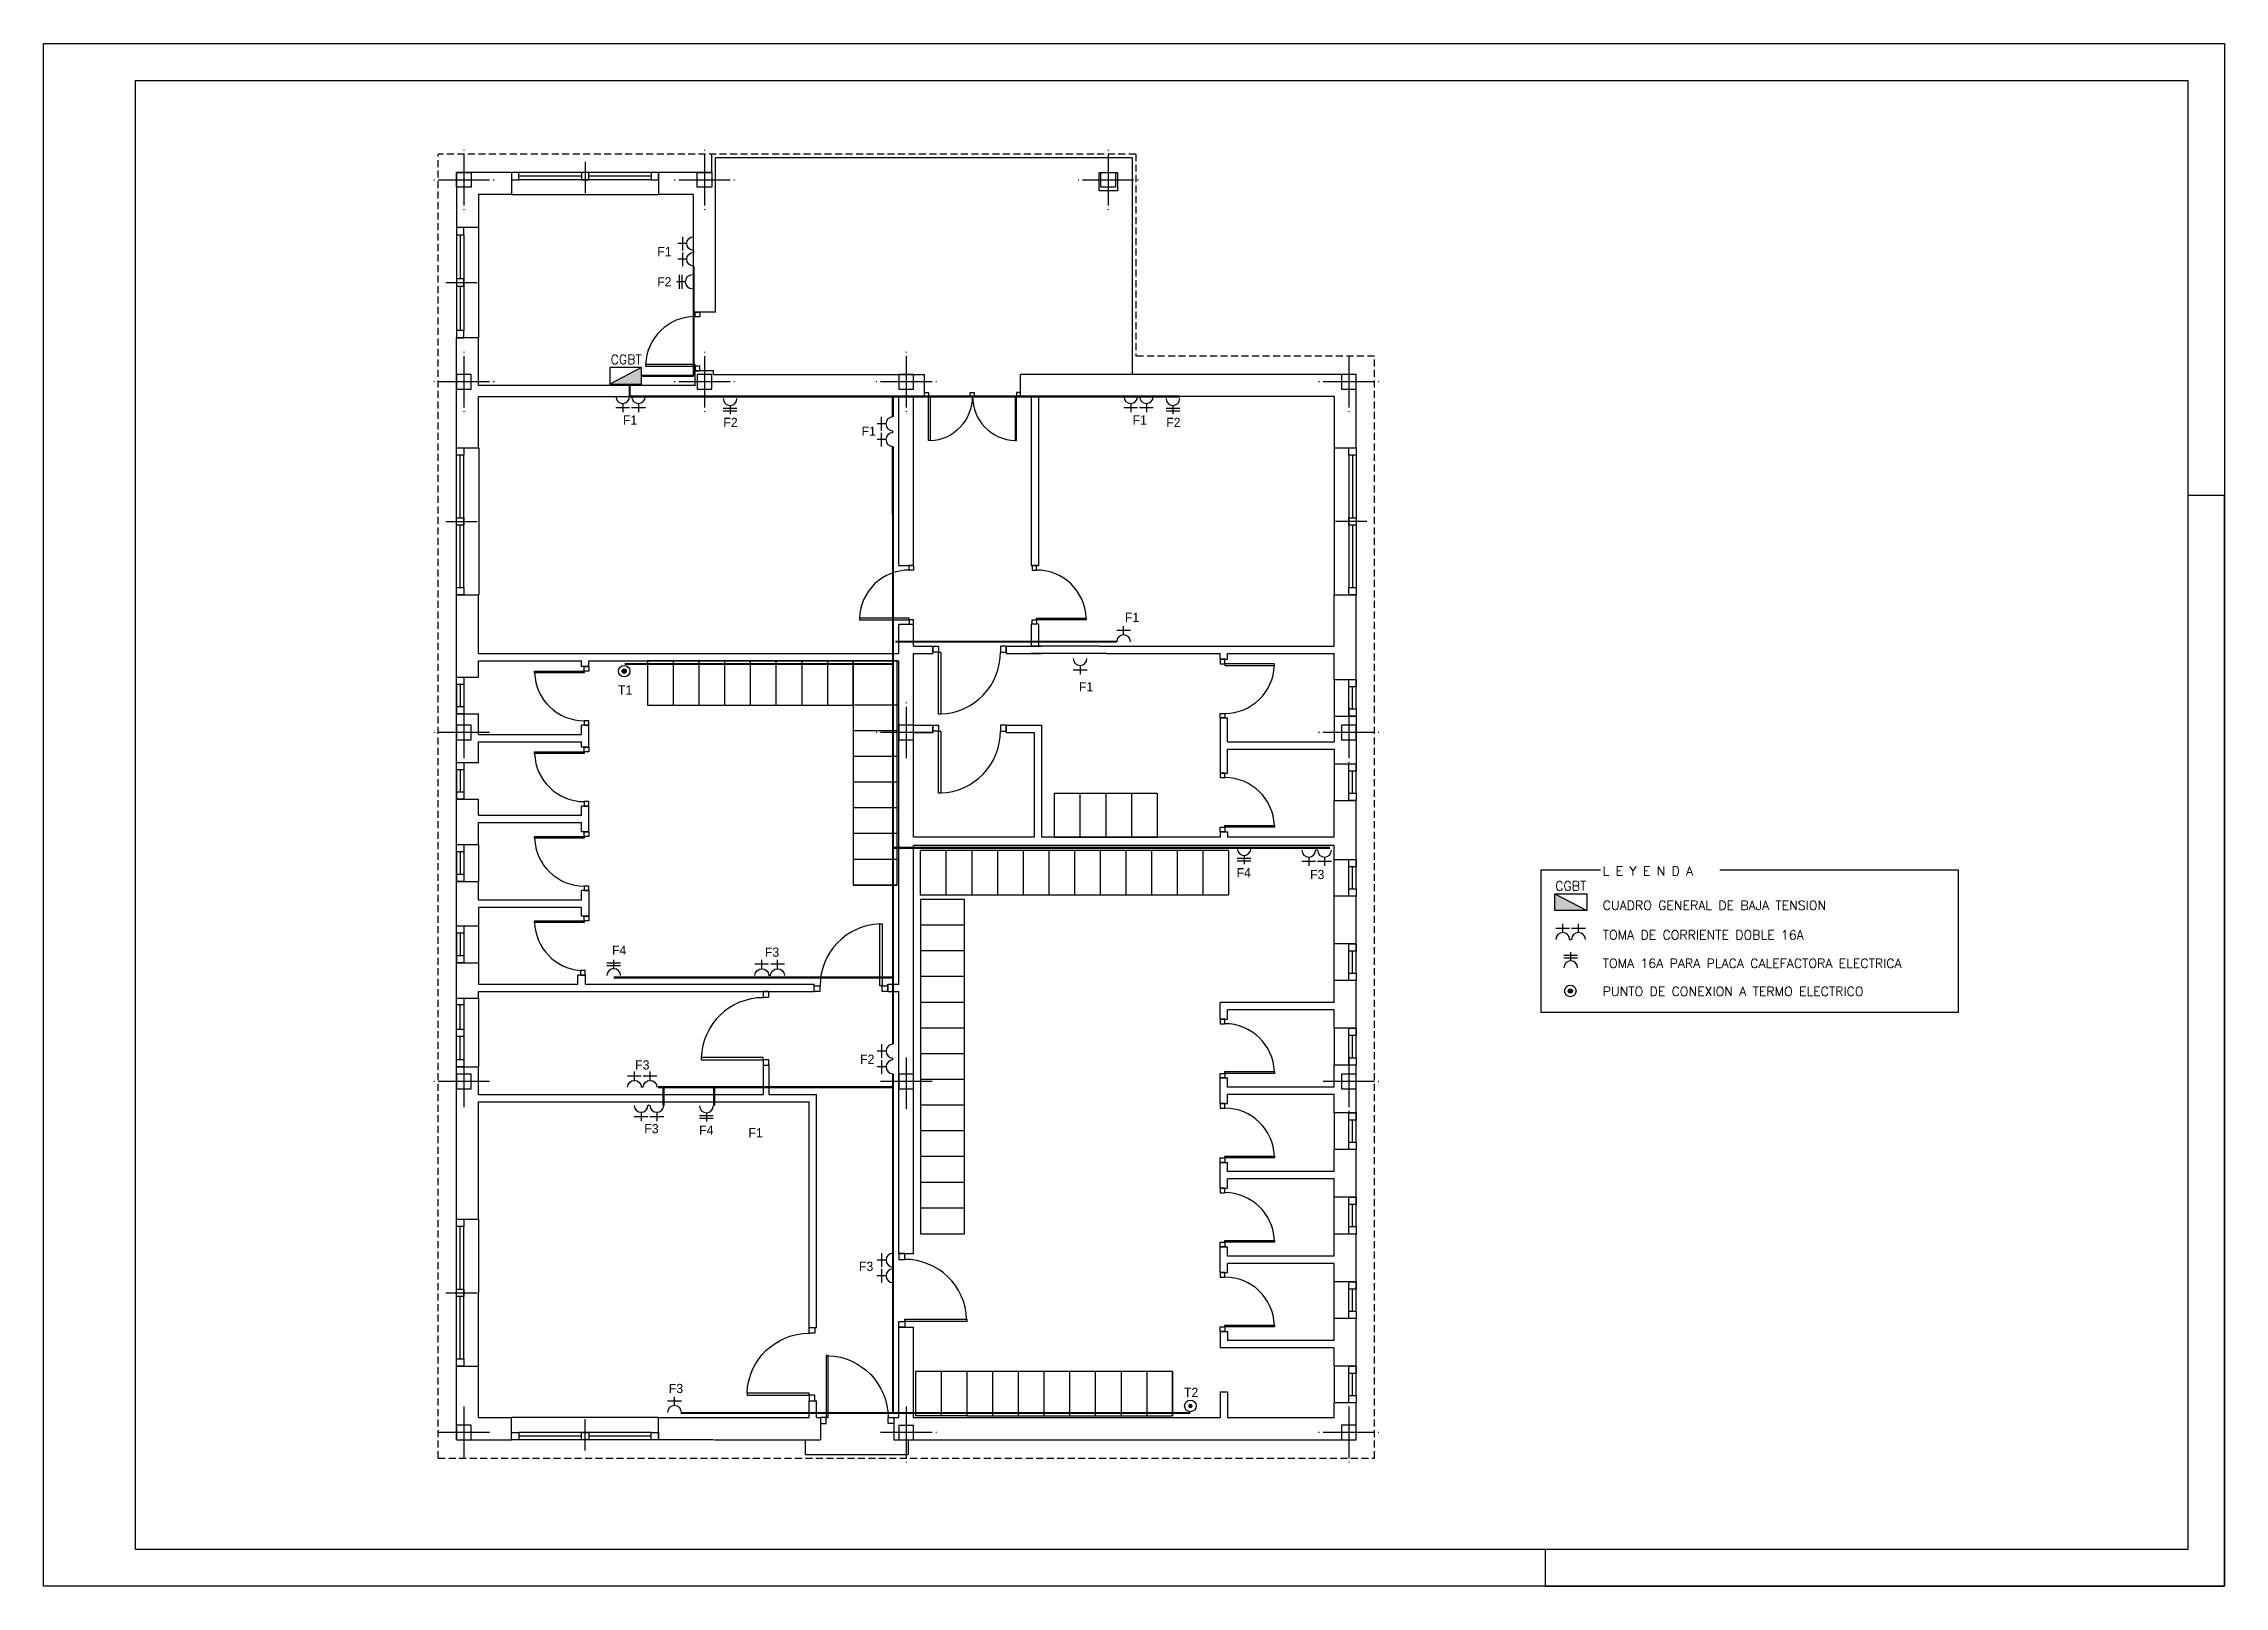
# Model space of a CAD drawing. Header units: millimetres. Extents: x -2831 to 26869, y -2419 to 18581.
import ezdxf

# ---------------------------------------------------------------- set-up
doc = ezdxf.new("R2010")
doc.units = ezdxf.units.MM
doc.header["$LTSCALE"] = 15
doc.linetypes.add('CYPELINEA', pattern=[0])
doc.linetypes.add('TRAZOS', pattern=[19.05, 12.7, -6.35])
for name, color, linetype in [('00-FUERZA', 3, 'Continuous'), ('00-FUERZA-CIRCUITOS', 5, 'Continuous'), ('015', 1, 'Continuous'), ('07', 6, 'Continuous'), ('CARPINTERIA', 1, 'Continuous'), ('CUBIERTA', 2, 'Continuous'), ('PILAR_EJES', 1, 'CYPELINEA'), ('PILAR_RECT', 2, 'CYPELINEA'), ('TABIQUERIA', 4, 'Continuous')]:
    doc.layers.add(name, color=color, linetype=linetype)
doc.styles.add('NGG', font='romans.shx')
doc.styles.add('STYLE1', font='')
doc.styles.get('STYLE1').set_extended_font_data('Univers')

# ---------------------------------------------------------------- blocks, each defined once
blk = doc.blocks.new('TD')
for p, q in [((-201, 153), (-14, 153)), ((-107, 94), (-107, 213)), ((-14, 0), (14, 0)), ((14, 153), (201, 153)), ((107, 94), (107, 213))]:
    blk.add_line(p, q)
for centre in [(-107, 0), (107, 0)]:
    blk.add_arc(centre, 93.6, 0, 180)
blk = doc.blocks.new('T')
for p, q in [((-94, 172), (94, 172)), ((-94, 136), (94, 136)), ((0, 94), (0, 213))]:
    blk.add_line(p, q)
blk.add_arc((0, 0), 93.6, 0, 180)
blk = doc.blocks.new('A$C210814F2')
at = {"layer": 'CARPINTERIA'}
for points in [[(-237, 686), (-315, 686), (-315, 608), (-237, 608)], [(-237, -314), (-315, -314), (-315, -236), (-237, -236)], [(-237, -236), (-237, -207), (607, -207), (607, -236)]]:
    blk.add_lwpolyline(points, close=True, dxfattribs=at)
blk.add_arc((-237, -236), 844, 1.9991, 90, dxfattribs=at)
blk = doc.blocks.new('ENC')
for points in [[(0, 0), (0, 297), (-10, 297)], [(-185, 10), (-185, 0), (0, 0)]]:
    blk.add_lwpolyline(points)
blk = doc.blocks.new('A2h')
at = {"layer": '015'}
blk.add_lwpolyline([(-594, 0), (-594, 420), (0, 420), (0, 0)], close=True, dxfattribs=at)
at = {"layer": '07'}
blk.add_lwpolyline([(-569, 10), (-569, 410), (-10, 410), (-10, 10)], close=True, dxfattribs=at)
at = {"layer": '015'}
blk.add_blockref('ENC', (0, 0), dxfattribs=at)

msp = doc.modelspace()

# ---------------------------------------------------------------- hatches: boundary and pattern name
at = {"layer": '00-FUERZA'}
for points in [[(4879, 13946), (5313, 13946), (5313, 14172)], [(5048, 10039, 1), (5105, 10039, 1)], [(17750, 7006), (17750, 6780), (18184, 6780)], [(17990, 5685, 1), (17933, 5685, 1)], [(12758, 36, 1), (12816, 36, 1)]]:
    msp.add_hatch(color=256, dxfattribs=at).paths.add_polyline_path(points)

# ---------------------------------------------------------------- linework, layer by layer
for p, q in [((5313, 14172), (4879, 13946)), ((11970, 10593), (11783, 10593)), ((11877, 10534), (11877, 10653)), ((11285, 10118), (11285, 9999)), ((11191, 10058), (11379, 10058)), ((17750, 7006), (18184, 6780)), ((5854, 102), (5667, 102)), ((5761, 43), (5761, 162))]:
    msp.add_line(p, q, dxfattribs=at)
for points in [[(5313, 14172), (4879, 14172), (4879, 13946), (5313, 13946)], [(17750, 7006), (18184, 7006), (18184, 6780), (17750, 6780)]]:
    msp.add_lwpolyline(points, close=True, dxfattribs=at)
for centre, radius in [((5076, 10039), 78.6), ((5076, 10039), 28.9), ((17961, 5685), 78.6), ((17961, 5685), 28.9), ((12787, 36), 78.6)]:
    msp.add_circle(centre, radius, dxfattribs=at)
for centre, start, end in [((11877, 10440), 0, 180), ((11285, 10211), 180, 0), ((5761, -51), 0, 180)]:
    msp.add_arc(centre, 93.6, start, end, dxfattribs=at)
at = {"layer": '00-FUERZA-CIRCUITOS'}
for points, const_width in [([(6021, 15551), (6021, 14059)], 30), ([(5150, 13946), (5150, 13777)], 30), ([(5313, 14059), (6021, 14059)], 30), ([(12643, 13777), (5150, 13777)], 30), ([(8733, 13499), (8733, 13777)], 30), ([(8733, 13097), (8737, 11710)], 30), ([(8736, 10006), (8737, 11710)], 30), ([(11783, 10440), (8768, 10440)], 30), ([(8736, 10136), (5083, 10136)], 30), ([(8736, 6306), (8736, 10006)], 30), ([(11258, 7634), (8736, 7634)], 35), ([(14690, 7634), (11258, 7634)], 35), ([(8736, 5542), (8736, 6306)], 30), ([(4931, 5868), (8736, 5868)], 30), ([(8736, 4960), (8736, 5542)], 30), ([(8736, -59), (8736, 4558)], 30), ([(8736, 4377), (5538, 4377)], 30), ([(5610, 4367), (5610, 4126)], 30), ([(6301, 4367), (6301, 4126)], 30), ([(12788, -59), (5844, -59)], 30)]:
    msp.add_lwpolyline(points, dxfattribs=dict(at, const_width=const_width))
at = {"layer": '00-FUERZA-CIRCUITOS', "color": 2}
msp.add_lwpolyline([(19999, 7335), (23243, 7335), (23243, 5390), (17565, 5390), (17565, 7335), (18371, 7335)], dxfattribs=at)
at = {"layer": 'CARPINTERIA'}
for p, q in [((4543, 16972), (4543, 16546)), ((5443, 16827), (3643, 16827)), ((4493, 16777), (3643, 16777)), ((5443, 16727), (3643, 16727)), ((5443, 16777), (4593, 16777)), ((3543, 16527), (5543, 16527)), ((3093, 16077), (3093, 14577)), ((2793, 15977), (2793, 14677)), ((2843, 15977), (2843, 15377)), ((2893, 15977), (2893, 14677)), ((2648, 15327), (3074, 15327)), ((2843, 15277), (2843, 14677)), ((3097, 13077), (3097, 11077)), ((14743, 13077), (14743, 11077)), ((2793, 11177), (2793, 12977)), ((2843, 12127), (2843, 12977)), ((2893, 11177), (2893, 12977)), ((14943, 12977), (14943, 11177)), ((14993, 12977), (14993, 12127)), ((15043, 12977), (15043, 11177)), ((2648, 12077), (3074, 12077)), ((2843, 11177), (2843, 12027)), ((15188, 12077), (14762, 12077)), ((14993, 12027), (14993, 11177)), ((5743, 10177), (5743, 9577)), ((6093, 10177), (6093, 9577)), ((6443, 10177), (6443, 9577)), ((6793, 10177), (6793, 9577)), ((7143, 10177), (7143, 9577)), ((7493, 10177), (7493, 9577)), ((7843, 10177), (7843, 9577)), ((2793, 9858), (2793, 9458)), ((2843, 9858), (2843, 9558)), ((2893, 9858), (2893, 9558)), ((14743, 9927), (14743, 9427)), ((14943, 9527), (14943, 9927)), ((14993, 9527), (14993, 9827)), ((15043, 9527), (15043, 9927)), ((8810, 9577), (8210, 9577)), ((8793, 9227), (8193, 9227)), ((2793, 8694), (2793, 8294)), ((2843, 8694), (2843, 8394)), ((2893, 8694), (2893, 8394)), ((8793, 8877), (8193, 8877)), ((14743, 8777), (14743, 8277)), ((14943, 8377), (14943, 8777)), ((14993, 8377), (14993, 8677)), ((15043, 8377), (15043, 8777)), ((8793, 8527), (8193, 8527)), ((10933, 8377), (10933, 7777)), ((10933, 8377), (12333, 8377)), ((11283, 8377), (11283, 7777)), ((11633, 8377), (11633, 7777)), ((11983, 8377), (11983, 7777)), ((12333, 8377), (12333, 7777)), ((8793, 8177), (8193, 8177)), ((8793, 7827), (8193, 7827)), ((10933, 7777), (12333, 7777)), ((2793, 7577), (2793, 7177)), ((2843, 7577), (2843, 7277)), ((2893, 7577), (2893, 7277)), ((3093, 7677), (3093, 7177)), ((8793, 7477), (8193, 7477)), ((8793, 7477), (8193, 7477)), ((9458, 7596), (9458, 6996)), ((9808, 7596), (9808, 6996)), ((10158, 7596), (10158, 6996)), ((10508, 7596), (10508, 6996)), ((10858, 7596), (10858, 6996)), ((11208, 7596), (11208, 6996)), ((11558, 7596), (11558, 6996)), ((11908, 7596), (11908, 6996)), ((12258, 7596), (12258, 6996)), ((12608, 7596), (12608, 6996)), ((12958, 7596), (12958, 6996)), ((13308, 7596), (13308, 6996)), ((14743, 6977), (14743, 7477)), ((15043, 7077), (15043, 7477)), ((14943, 7077), (14943, 7377)), ((14993, 7077), (14993, 7377)), ((8793, 7127), (8193, 7127)), ((8793, 7127), (8193, 7127)), ((3093, 6570), (3093, 6070)), ((9712, 6580), (9112, 6580)), ((2793, 6470), (2793, 6070)), ((2843, 6470), (2843, 6170)), ((2893, 6470), (2893, 6170)), ((14743, 5827), (14743, 6327)), ((15043, 5927), (15043, 6327)), ((9712, 6230), (9112, 6230)), ((14943, 5927), (14943, 6227)), ((14993, 5927), (14993, 6227)), ((9712, 5880), (9112, 5880)), ((2793, 4652), (2793, 5498)), ((2843, 5164), (2843, 5498)), ((2893, 5498), (2893, 4752)), ((3093, 5587), (3093, 4652)), ((9712, 5530), (9112, 5530)), ((2843, 4752), (2843, 5064)), ((9712, 5180), (9112, 5180)), ((14743, 5177), (14743, 4677)), ((14943, 4777), (14943, 5177)), ((14993, 4777), (14993, 5077)), ((15043, 4777), (15043, 5177)), ((9712, 4830), (9112, 4830)), ((9712, 4480), (9112, 4480)), ((9712, 4130), (9112, 4130)), ((14743, 4027), (14743, 3527)), ((14943, 3627), (14943, 4027)), ((14993, 3627), (14993, 3927)), ((15043, 3627), (15043, 4027)), ((9712, 3780), (9112, 3780)), ((9712, 3430), (9112, 3430)), ((9712, 3080), (9112, 3080)), ((9712, 2730), (9112, 2730)), ((14743, 2377), (14743, 2877)), ((14943, 2477), (14943, 2877)), ((14993, 2477), (14993, 2777)), ((15043, 2477), (15043, 2877)), ((2793, 677), (2793, 2477)), ((2843, 1627), (2843, 2477)), ((2893, 677), (2893, 2477)), ((3093, 577), (3096, 2577)), ((2648, 1577), (3074, 1577)), ((2843, 677), (2843, 1527)), ((14743, 1227), (14743, 1727)), ((14943, 1327), (14943, 1727)), ((14993, 1327), (14993, 1627)), ((15043, 1327), (15043, 1727)), ((9742, 504), (9043, 504)), ((9043, 504), (9043, -96)), ((9392, 504), (9392, -96)), ((10092, 504), (10092, -96)), ((10442, 504), (10442, -96)), ((10792, 504), (10792, -96)), ((11142, 504), (11142, -96)), ((11492, 504), (11492, -96)), ((11842, 504), (11842, -96)), ((12192, 504), (12192, -96)), ((12542, 504), (12542, -96)), ((14743, 577), (14743, 77)), ((14943, 177), (14943, 577)), ((14993, 177), (14993, 477)), ((15043, 177), (15043, 577)), ((5543, -123), (3543, -123)), ((4543, -568), (4543, -143)), ((5443, -323), (3643, -323)), ((4493, -373), (3643, -373)), ((5443, -423), (3643, -423)), ((5443, -373), (4593, -373))]:
    msp.add_line(p, q, dxfattribs=at)
for points in [[(3643, 16827), (3543, 16827), (3543, 16727), (3643, 16727)], [(4593, 16827), (4493, 16827), (4493, 16727), (4593, 16727)], [(5543, 16827), (5443, 16827), (5443, 16727), (5543, 16727)], [(2793, 16077), (2793, 15977), (2893, 15977), (2893, 16077)], [(2793, 15377), (2793, 15277), (2893, 15277), (2893, 15377)], [(6043, 14927), (6105, 14927), (6105, 14864), (6043, 14864)], [(2793, 14677), (2793, 14577), (2893, 14577), (2893, 14677)], [(6043, 14189), (6043, 14212), (5367, 14212), (5367, 14189)], [(6043, 14127), (6105, 14127), (6105, 14189), (6043, 14189)], [(9165, 13777), (9165, 13832), (9220, 13832), (9220, 13777)], [(9220, 13777), (9241, 13777), (9241, 13177), (9220, 13177)], [(9787, 13777), (9787, 13832), (9843, 13832), (9843, 13777)], [(10420, 13777), (10399, 13777), (10399, 13177), (10420, 13177)], [(10475, 13777), (10475, 13832), (10420, 13832), (10420, 13777)], [(2793, 12977), (2793, 13077), (2893, 13077), (2893, 12977)], [(15043, 13077), (15043, 12977), (14943, 12977), (14943, 13077)], [(2793, 12027), (2793, 12127), (2893, 12127), (2893, 12027)], [(15043, 12127), (15043, 12027), (14943, 12027), (14943, 12127)], [(8956, 11477), (9018, 11477), (9018, 11414), (8956, 11414)], [(10692, 11477), (10630, 11477), (10630, 11414), (10692, 11414)], [(2793, 11077), (2793, 11177), (2893, 11177), (2893, 11077)], [(15043, 11177), (15043, 11077), (14943, 11077), (14943, 11177)], [(8956, 10739), (8956, 10762), (8280, 10762), (8280, 10739)], [(8956, 10677), (9018, 10677), (9018, 10739), (8956, 10739)], [(10692, 10677), (10630, 10677), (10630, 10739), (10692, 10739)], [(10692, 10739), (10692, 10762), (11367, 10762), (11367, 10739)], [(4531, 10102), (4593, 10102), (4593, 10039), (4531, 10039)], [(8193, 10177), (5393, 10177), (5393, 9577), (8193, 9577)], [(8793, 7127), (8793, 10177), (8193, 10177), (8193, 7127)], [(9279, 10299), (9279, 10377), (9357, 10377), (9357, 10299)], [(9357, 10299), (9386, 10299), (9386, 9454), (9357, 9454)], [(10279, 10299), (10279, 10377), (10201, 10377), (10201, 10299)], [(13255, 10202), (13193, 10202), (13193, 10139), (13255, 10139)], [(13255, 10139), (13255, 10116), (13931, 10116), (13931, 10139)], [(2893, 9958), (2893, 9858), (2793, 9858), (2793, 9958)], [(4531, 10039), (4531, 10016), (3855, 10016), (3855, 10039)], [(14943, 9827), (14943, 9927), (15043, 9927), (15043, 9827)], [(2893, 9558), (2893, 9458), (2793, 9458), (2793, 9558)], [(14943, 9427), (14943, 9527), (15043, 9527), (15043, 9427)], [(4531, 9302), (4593, 9302), (4593, 9364), (4531, 9364)], [(9279, 9224), (9279, 9302), (9357, 9302), (9357, 9224)], [(9357, 9224), (9386, 9224), (9386, 8379), (9357, 8379)], [(10279, 9224), (10279, 9302), (10201, 9302), (10201, 9224)], [(13255, 9402), (13193, 9402), (13193, 9464), (13255, 9464)], [(4531, 8939), (4531, 8916), (3855, 8916), (3855, 8939)], [(4531, 9002), (4593, 9002), (4593, 8939), (4531, 8939)], [(2893, 8794), (2893, 8694), (2793, 8694), (2793, 8794)], [(13255, 8652), (13193, 8652), (13193, 8589), (13255, 8589)], [(14943, 8677), (14943, 8777), (15043, 8777), (15043, 8677)], [(2893, 8394), (2893, 8294), (2793, 8294), (2793, 8394)], [(14943, 8277), (14943, 8377), (15043, 8377), (15043, 8277)], [(4531, 8202), (4593, 8202), (4593, 8264), (4531, 8264)], [(4531, 7789), (4531, 7766), (3855, 7766), (3855, 7789)], [(4531, 7852), (4593, 7852), (4593, 7789), (4531, 7789)], [(13255, 7852), (13193, 7852), (13193, 7914), (13255, 7914)], [(13255, 7914), (13255, 7937), (13931, 7937), (13931, 7914)], [(2893, 7677), (2893, 7577), (2793, 7577), (2793, 7677)], [(14943, 7377), (14943, 7477), (15043, 7477), (15043, 7377)], [(2893, 7277), (2893, 7177), (2793, 7177), (2793, 7277)], [(4531, 7052), (4593, 7052), (4593, 7114), (4531, 7114)], [(9712, 2380), (9712, 6930), (9112, 6930), (9112, 2380)], [(14943, 6977), (14943, 7077), (15043, 7077), (15043, 6977)], [(2893, 6570), (2893, 6470), (2793, 6470), (2793, 6570)], [(4531, 6639), (4531, 6616), (3855, 6616), (3855, 6639)], [(4531, 6702), (4593, 6702), (4593, 6639), (4531, 6639)], [(8587, 5754), (8557, 5754), (8557, 6599), (8587, 6599)], [(14943, 6227), (14943, 6327), (15043, 6327), (15043, 6227)], [(2893, 6170), (2893, 6070), (2793, 6070), (2793, 6170)], [(4481, 5902), (4543, 5902), (4543, 5964), (4481, 5964)], [(6969, 5599), (7047, 5599), (7047, 5677), (6969, 5677)], [(7738, 5754), (7738, 5677), (7661, 5677), (7661, 5754)], [(8665, 5754), (8665, 5677), (8587, 5677), (8587, 5754)], [(14943, 5827), (14943, 5927), (15043, 5927), (15043, 5827)], [(2793, 5498), (2793, 5587), (2893, 5587), (2893, 5498)], [(2793, 5064), (2793, 5164), (2893, 5164), (2893, 5064)], [(13255, 5302), (13193, 5302), (13193, 5239), (13255, 5239)], [(14943, 5077), (14943, 5177), (15043, 5177), (15043, 5077)], [(6969, 4750), (6969, 4780), (6124, 4780), (6124, 4750)], [(14943, 4677), (14943, 4777), (15043, 4777), (15043, 4677)], [(2793, 4652), (2793, 4752), (2893, 4752), (2893, 4652)], [(6969, 4673), (7047, 4673), (7047, 4750), (6969, 4750)], [(13255, 4502), (13193, 4502), (13193, 4564), (13255, 4564)], [(13255, 4564), (13255, 4587), (13931, 4587), (13931, 4564)], [(13255, 4152), (13193, 4152), (13193, 4089), (13255, 4089)], [(14943, 3927), (14943, 4027), (15043, 4027), (15043, 3927)], [(14943, 3527), (14943, 3627), (15043, 3627), (15043, 3527)], [(13255, 3352), (13193, 3352), (13193, 3414), (13255, 3414)], [(13255, 3414), (13255, 3437), (13931, 3437), (13931, 3414)], [(13255, 3002), (13193, 3002), (13193, 2939), (13255, 2939)], [(14943, 2777), (14943, 2877), (15043, 2877), (15043, 2777)], [(2793, 2477), (2793, 2577), (2893, 2577), (2893, 2477)], [(14943, 2377), (14943, 2477), (15043, 2477), (15043, 2377)], [(13255, 2202), (13193, 2202), (13193, 2264), (13255, 2264)], [(13255, 2264), (13255, 2287), (13931, 2287), (13931, 2264)], [(13255, 1852), (13193, 1852), (13193, 1789), (13255, 1789)], [(2793, 1527), (2793, 1627), (2893, 1627), (2893, 1527)], [(14943, 1627), (14943, 1727), (15043, 1727), (15043, 1627)], [(14943, 1227), (14943, 1327), (15043, 1327), (15043, 1227)], [(13255, 1052), (13193, 1052), (13193, 1114), (13255, 1114)], [(13255, 1114), (13255, 1137), (13931, 1137), (13931, 1114)], [(2793, 577), (2793, 677), (2893, 677), (2893, 577)], [(12542, 504), (9742, 504), (9742, -96), (12542, -96)], [(14943, 477), (14943, 577), (15043, 577), (15043, 477)], [(14943, 77), (14943, 177), (15043, 177), (15043, 77)], [(3643, -423), (3543, -423), (3543, -323), (3643, -323)], [(4593, -423), (4493, -423), (4493, -323), (4593, -323)], [(5543, -423), (5443, -423), (5443, -323), (5543, -323)]]:
    msp.add_lwpolyline(points, close=True, dxfattribs=at)
for points in [[(13308, 7596), (9108, 7596), (9108, 6996), (13308, 6996)], [(9742, -96), (9043, -96)]]:
    msp.add_lwpolyline(points, dxfattribs=at)
for centre, radius, start, end in [((6043, 14189), 676, 90, 178.0009), ((9220, 13777), 600, 271.9991, 0), ((10420, 13777), 600, 180, 268.0009), ((8956, 10739), 676, 90, 178.0009), ((10692, 10739), 676, 1.9991, 90), ((9357, 10299), 844, 271.9991, 0), ((13255, 10139), 676, 270, 358.0009), ((4531, 10039), 676, 181.9991, 270), ((9357, 9224), 844, 271.9991, 0), ((4531, 8939), 676, 181.9991, 270), ((13255, 7914), 676, 1.9991, 90), ((4531, 7789), 676, 181.9991, 270), ((4534, 6641), 679, 182.1282, 265.4635), ((8587, 5754), 844, 91.9991, 180), ((6969, 4750), 844, 90, 178.0009), ((13255, 4564), 676, 1.9991, 90), ((13255, 3414), 676, 1.9991, 90), ((13255, 2264), 676, 1.9991, 90), ((13255, 1114), 676, 1.9991, 90)]:
    msp.add_arc(centre, radius, start, end, dxfattribs=at)
at = {"layer": 'CUBIERTA', "linetype": 'TRAZOS', "ltscale": 0.5}
for p, q in [((2543, -673), (2543, 17077)), ((12043, 17077), (2543, 17077)), ((12043, 17077), (12043, 14327)), ((15293, 14327), (12043, 14327)), ((15293, -673), (15293, 14327)), ((2543, -673), (15293, -673)), ((2543, -673), (15293, -673))]:
    msp.add_line(p, q, dxfattribs=at)
at = {"layer": 'PILAR_EJES'}
for p, q in [((2893, 17137), (2893, 17127)), ((2893, 17077), (2893, 16377)), ((6168, 17137), (6168, 17127)), ((6168, 17077), (6168, 16377)), ((11668, 17137), (11668, 17127)), ((11668, 17077), (11668, 16377)), ((2483, 16727), (2493, 16727)), ((2543, 16727), (3243, 16727)), ((3293, 16727), (3303, 16727)), ((5758, 16727), (5768, 16727)), ((5818, 16727), (6518, 16727)), ((6568, 16727), (6578, 16727)), ((11258, 16727), (11268, 16727)), ((11318, 16727), (12018, 16727)), ((12068, 16727), (12078, 16727)), ((2893, 16327), (2893, 16317)), ((6168, 16327), (6168, 16317)), ((11668, 16327), (11668, 16317)), ((2893, 14387), (2893, 14377)), ((2893, 14387), (2893, 14377)), ((2893, 14327), (2893, 13627)), ((6168, 14387), (6168, 14377)), ((6168, 14327), (6168, 13627)), ((8918, 14387), (8918, 14377)), ((8918, 14327), (8918, 13627)), ((14943, 14327), (14943, 13627)), ((2493, 13977), (2483, 13977)), ((3243, 13977), (2543, 13977)), ((3303, 13977), (3293, 13977)), ((5768, 13977), (5758, 13977)), ((6518, 13977), (5818, 13977)), ((6578, 13977), (6568, 13977)), ((8518, 13977), (8508, 13977)), ((9268, 13977), (8568, 13977)), ((9328, 13977), (9318, 13977)), ((14543, 13977), (14533, 13977)), ((15293, 13977), (14593, 13977)), ((15353, 13977), (15343, 13977)), ((2893, 13577), (2893, 13567)), ((6168, 13577), (6168, 13567)), ((8918, 13577), (8918, 13567)), ((14943, 13577), (14943, 13567)), ((2893, 9552), (2893, 8852)), ((8918, 9612), (8918, 9602)), ((8918, 9552), (8918, 8852)), ((14943, 9612), (14943, 9602)), ((14943, 9552), (14943, 8852)), ((2493, 9202), (2483, 9202)), ((3243, 9202), (2543, 9202)), ((2893, 9112), (2893, 9102)), ((8518, 9202), (8508, 9202)), ((9268, 9202), (8568, 9202)), ((14543, 9202), (14533, 9202)), ((15293, 9202), (14593, 9202)), ((15353, 9202), (15343, 9202)), ((14943, 8802), (14943, 8792)), ((2893, 4802), (2893, 4102)), ((8918, 4779), (8918, 4079)), ((14943, 4862), (14943, 4852)), ((14943, 4802), (14943, 4102)), ((2493, 4452), (2483, 4452)), ((3243, 4452), (2543, 4452)), ((9268, 4452), (8568, 4452)), ((15293, 4452), (14593, 4452)), ((15353, 4452), (15343, 4452)), ((14943, 4052), (14943, 4042)), ((2893, 27), (2893, -673)), ((8918, 27), (8918, -673)), ((14943, 87), (14943, 77)), ((14943, 27), (14943, -673)), ((3243, -323), (2543, -323)), ((9268, -323), (8568, -323)), ((9328, -323), (9318, -323)), ((14543, -323), (14533, -323)), ((15293, -323), (14593, -323)), ((15353, -323), (15343, -323)), ((8918, -723), (8918, -733)), ((14943, -723), (14943, -733))]:
    msp.add_line(p, q, dxfattribs=at)
at = {"layer": 'PILAR_RECT'}
for p, q in [((2793, 16827), (2993, 16827)), ((2793, 16627), (2793, 16827)), ((2993, 16827), (2993, 16627)), ((6068, 16827), (6268, 16827)), ((6068, 16627), (6068, 16827)), ((6268, 16827), (6268, 16627)), ((11568, 16827), (11768, 16827)), ((11568, 16627), (11568, 16827)), ((11768, 16827), (11768, 16627)), ((2993, 16627), (2793, 16627)), ((6268, 16627), (6068, 16627)), ((11768, 16627), (11568, 16627)), ((2793, 14077), (2793, 13877)), ((2993, 14077), (2793, 14077)), ((2993, 13877), (2993, 14077)), ((6268, 14077), (6068, 14077)), ((6068, 14077), (6068, 13877)), ((6268, 13877), (6268, 14077)), ((8818, 14077), (8818, 13877)), ((9018, 14077), (8818, 14077)), ((9018, 13877), (9018, 14077)), ((14843, 14077), (14843, 13877)), ((15043, 14077), (14843, 14077)), ((15043, 13877), (15043, 14077)), ((2793, 13877), (2993, 13877)), ((6068, 13877), (6268, 13877)), ((8818, 13877), (9018, 13877)), ((14843, 13877), (15043, 13877)), ((2793, 9302), (2793, 9102)), ((2993, 9302), (2793, 9302)), ((2993, 9102), (2993, 9302)), ((9018, 9302), (8818, 9302)), ((8818, 9302), (8818, 9102)), ((9018, 9102), (9018, 9302)), ((15043, 9302), (14843, 9302)), ((14843, 9302), (14843, 9102)), ((15043, 9102), (15043, 9302)), ((2793, 9102), (2993, 9102)), ((8818, 9102), (9018, 9102)), ((14843, 9102), (15043, 9102)), ((2793, 4552), (2793, 4352)), ((2993, 4552), (2793, 4552)), ((2993, 4352), (2993, 4552)), ((9018, 4552), (8818, 4552)), ((8818, 4552), (8818, 4352)), ((9018, 4352), (9018, 4552)), ((15043, 4552), (14843, 4552)), ((15043, 4352), (15043, 4552)), ((2793, 4352), (2993, 4352)), ((8818, 4352), (9018, 4352)), ((14843, 4352), (15043, 4352)), ((2793, -223), (2793, -423)), ((2993, -223), (2793, -223)), ((2993, -423), (2993, -223)), ((8818, -223), (8818, -423)), ((8818, -223), (9018, -223)), ((9018, -423), (9018, -223)), ((14843, -223), (14843, -423)), ((15043, -223), (14843, -223)), ((15043, -423), (15043, -223)), ((2793, -423), (2993, -423)), ((8818, -423), (9018, -423)), ((14843, -423), (15043, -423))]:
    msp.add_line(p, q, dxfattribs=at)
msp.add_lwpolyline([(14843, 4552), (14843, 4352)], dxfattribs=at)
at = {"layer": 'TABIQUERIA'}
for p, q in [((11993, 17027), (6318, 17027)), ((6318, 14927), (6318, 17027)), ((11993, 17027), (11993, 14077)), ((3543, 16827), (2793, 16827)), ((2793, 16827), (2793, 16077)), ((3543, 16827), (3543, 16527)), ((6268, 16827), (5543, 16827)), ((5543, 16827), (5543, 16527)), ((3543, 16527), (3093, 16527)), ((3093, 16527), (3093, 16077)), ((6018, 16527), (5543, 16527)), ((6018, 14927), (6018, 16527)), ((3093, 16077), (2793, 16077)), ((6318, 14927), (6018, 14927)), ((3093, 14577), (2793, 14577)), ((2793, 13077), (2793, 14577)), ((3093, 13927), (3093, 14577)), ((6043, 13927), (6043, 14127)), ((6293, 14127), (6043, 14127)), ((6293, 14077), (6293, 14127)), ((6293, 14077), (8693, 14077)), ((8693, 14077), (9165, 14077)), ((15043, 14077), (10475, 14077)), ((15043, 13077), (15043, 14077)), ((6043, 13927), (3093, 13927)), ((3093, 13077), (3093, 13777)), ((3093, 13777), (8818, 13777)), ((8818, 11477), (8818, 13777)), ((9018, 11477), (9018, 13777)), ((9165, 13777), (9018, 13777)), ((10616, 13777), (10475, 13777)), ((10616, 13777), (10616, 11477)), ((10716, 13777), (10716, 11477)), ((14743, 13777), (10716, 13777)), ((2793, 13077), (3093, 13077)), ((14743, 13077), (15043, 13077)), ((8818, 11477), (9018, 11477)), ((9018, 11477), (8943, 11477)), ((10716, 11477), (10616, 11477)), ((10616, 11477), (10716, 11477)), ((2793, 7502), (2793, 11077)), ((2793, 11077), (3093, 11077)), ((3093, 10277), (3093, 11077)), ((14743, 11077), (15043, 11077)), ((14743, 10377), (14743, 11077)), ((15043, 9927), (15043, 11077)), ((8818, 10677), (9018, 10677)), ((8818, 10277), (8818, 10677)), ((9018, 10377), (9018, 10677)), ((10716, 10677), (10616, 10677)), ((10616, 10677), (10616, 10377)), ((10716, 10677), (10716, 10377)), ((3093, 10277), (8818, 10277)), ((3093, 10177), (4493, 10177)), ((3093, 9958), (3093, 10177)), ((4593, 10177), (8818, 10177)), ((8818, 5777), (8818, 10177)), ((9018, 10377), (9279, 10377)), ((9018, 10277), (9279, 10277)), ((9018, 9302), (9018, 10277)), ((10279, 10377), (10759, 10377)), ((10279, 10277), (10759, 10277)), ((11543, 10377), (10616, 10377)), ((11643, 10277), (10616, 10277)), ((11543, 10377), (14743, 10377)), ((11643, 10277), (13193, 10277)), ((13193, 10202), (13193, 10277)), ((13193, 10202), (13293, 10202)), ((13293, 10202), (13293, 10277)), ((13293, 10277), (14743, 10277)), ((14743, 9927), (14743, 10277)), ((14743, 9927), (15043, 9927)), ((3093, 9177), (3093, 9458)), ((4593, 9302), (4493, 9302)), ((4493, 9177), (4493, 9302)), ((4593, 9002), (4593, 9302)), ((9018, 9302), (9279, 9302)), ((10279, 9302), (10759, 9302)), ((10759, 9302), (10759, 7777)), ((13193, 9402), (13293, 9402)), ((13193, 9402), (13193, 8977)), ((13293, 9077), (13293, 9402)), ((14743, 9427), (15043, 9427)), ((14743, 9427), (14743, 9077)), ((15043, 9427), (15043, 8777)), ((3093, 9177), (4493, 9177)), ((3093, 9077), (4493, 9077)), ((3093, 8794), (3093, 9077)), ((4493, 9002), (4493, 9077)), ((4593, 9002), (4493, 9002)), ((9018, 9202), (9279, 9202)), ((9018, 7777), (9018, 9202)), ((10279, 9202), (10659, 9202)), ((10659, 9202), (10659, 7777)), ((13193, 8977), (13193, 8652)), ((13293, 9077), (14743, 9077)), ((13293, 8652), (13293, 8977)), ((13293, 8977), (14743, 8977)), ((14743, 8977), (14743, 8777)), ((13193, 8652), (13293, 8652)), ((14743, 8777), (15043, 8777)), ((3093, 8077), (3093, 8294)), ((3093, 8077), (4493, 8077)), ((4593, 8202), (4493, 8202)), ((4493, 8077), (4493, 8202)), ((4593, 7852), (4593, 8202)), ((14743, 8277), (15043, 8277)), ((14743, 7777), (14743, 8277)), ((15043, 7477), (15043, 8277)), ((3093, 7977), (4493, 7977)), ((3093, 7677), (3093, 7977)), ((4493, 7852), (4493, 7977)), ((4593, 7852), (4493, 7852)), ((10243, 7777), (9018, 7777)), ((10659, 7777), (10243, 7777)), ((13193, 7777), (10759, 7777)), ((13193, 7852), (13293, 7852)), ((13193, 7852), (13193, 7777)), ((13293, 7852), (13293, 7777)), ((14743, 7777), (13293, 7777)), ((2793, 5241), (2793, 7577)), ((14743, 7666), (9018, 7666)), ((9018, 2110), (9018, 7666)), ((14743, 7477), (14743, 7666)), ((14743, 7477), (15043, 7477)), ((3093, 6927), (3093, 7177)), ((3093, 6927), (4493, 6927)), ((4493, 6927), (4493, 7052)), ((4593, 7052), (4493, 7052)), ((4593, 7052), (4493, 7052)), ((4593, 7052), (4593, 6702)), ((15043, 6977), (14743, 6977)), ((14743, 6327), (14743, 6977)), ((15043, 6327), (15043, 6977)), ((3093, 6827), (4493, 6827)), ((4493, 6702), (4493, 6827)), ((4593, 6702), (4493, 6702)), ((15043, 6327), (14743, 6327)), ((3093, 5777), (4443, 5777)), ((3093, 5677), (7661, 5677)), ((3093, 5587), (3093, 5677)), ((4443, 5777), (4443, 5902)), ((4543, 5902), (4443, 5902)), ((4443, 5677), (4543, 5677)), ((4543, 5902), (4543, 5777)), ((4543, 5777), (7661, 5777)), ((7661, 5677), (7661, 5777)), ((8665, 5754), (8665, 5777)), ((8665, 5777), (8818, 5777)), ((8665, 5677), (8665, 5754)), ((8665, 5677), (8818, 5677)), ((8818, 2110), (8818, 5677)), ((15043, 5827), (14743, 5827)), ((14743, 5527), (14743, 5827)), ((15043, 5177), (15043, 5827)), ((2793, 5587), (3093, 5587)), ((13193, 5302), (13193, 5527)), ((14743, 5527), (13193, 5527)), ((14743, 5427), (13293, 5427)), ((13293, 5302), (13293, 5427)), ((14743, 5177), (14743, 5427)), ((2793, 2577), (2793, 5052)), ((13193, 5302), (13293, 5302)), ((15043, 5177), (14743, 5177)), ((2793, 4652), (3093, 4652)), ((3093, 4277), (3093, 4652)), ((6969, 4673), (6969, 4277)), ((7047, 4673), (7047, 4277)), ((13193, 4152), (13193, 4502)), ((13193, 4502), (13293, 4502)), ((13293, 4377), (13293, 4502)), ((15043, 4677), (14743, 4677)), ((14743, 4377), (14743, 4677)), ((15043, 4027), (15043, 4677)), ((3093, 4277), (4593, 4277)), ((3093, 4177), (4593, 4177)), ((3093, 2577), (3093, 4177)), ((4593, 4277), (6969, 4277)), ((4593, 4177), (7593, 4177)), ((7047, 4277), (7693, 4277)), ((7593, 1104), (7593, 4177)), ((7693, 1104), (7693, 4277)), ((14743, 4377), (13293, 4377)), ((14743, 4277), (13293, 4277)), ((13293, 4152), (13293, 4277)), ((14743, 4027), (14743, 4277)), ((13193, 4152), (13293, 4152)), ((15043, 4027), (14743, 4027)), ((13193, 3002), (13193, 3352)), ((13193, 3352), (13293, 3352)), ((13293, 3227), (13293, 3352)), ((15043, 3527), (14743, 3527)), ((14743, 3227), (14743, 3527)), ((15043, 2877), (15043, 3527)), ((13193, 3002), (13293, 3002)), ((14743, 3227), (13293, 3227)), ((14743, 3127), (13293, 3127)), ((13293, 3002), (13293, 3127)), ((14743, 2877), (14743, 3127)), ((15043, 2877), (14743, 2877)), ((2793, 2577), (3093, 2577)), ((15043, 2377), (14743, 2377)), ((14743, 2077), (14743, 2377)), ((15043, 1727), (15043, 2377)), ((13193, 2202), (13293, 2202)), ((13193, 1852), (13193, 2202)), ((13293, 2077), (13293, 2202)), ((13193, 1852), (13293, 1852)), ((14743, 2077), (13293, 2077)), ((13293, 1852), (13293, 1977)), ((14743, 1977), (13293, 1977)), ((14743, 1727), (14743, 1977)), ((15043, 1727), (14743, 1727)), ((15043, 1227), (14743, 1227)), ((14743, 927), (14743, 1227)), ((15043, 577), (15043, 1227)), ((8818, -123), (8818, 1110)), ((9018, -123), (9018, 1110)), ((13193, 1052), (13193, 827)), ((13193, 1052), (13293, 1052)), ((13293, 1052), (13293, 927)), ((14743, 927), (13293, 927)), ((14743, 827), (13193, 827)), ((14743, 577), (14743, 827)), ((2793, -423), (2793, 577)), ((2793, 577), (3093, 577)), ((3093, -123), (3093, 577)), ((15043, 577), (14743, 577)), ((7593, -123), (7593, 104)), ((7693, -123), (7693, 104)), ((13193, 227), (13193, -123)), ((13193, 227), (13293, 227)), ((13293, 227), (13293, -123)), ((15043, 77), (14743, 77)), ((14743, -123), (14743, 77)), ((15043, -423), (15043, 77)), ((3093, -123), (3543, -123)), ((3543, -423), (3543, -123)), ((5543, -423), (5543, -123)), ((5543, -123), (7593, -123)), ((7693, -123), (7748, -123)), ((8748, -123), (8818, -123)), ((9018, -123), (9143, -123)), ((9143, -123), (13193, -123)), ((13293, -123), (14743, -123)), ((2793, -423), (3543, -423)), ((6293, -423), (5543, -423)), ((6304, -423), (7748, -423)), ((7545, -623), (7545, -423)), ((8748, -423), (9143, -423)), ((8945, -423), (8945, -623)), ((9143, -423), (15043, -423)), ((7545, -623), (8945, -623))]:
    msp.add_line(p, q, dxfattribs=at)
for points in [[(6268, 16827), (6268, 17077)], [(9165, 13777), (9165, 14077)], [(10475, 13777), (10475, 14077)], [(14743, 13777), (14743, 13077)], [(4493, 10102), (4493, 10177)], [(4593, 10102), (4493, 10102)], [(4593, 10102), (4593, 10177)], [(9279, 10377), (9279, 10277)], [(10279, 10377), (10279, 10277)], [(2793, 9958), (3093, 9958)], [(2793, 9458), (3093, 9458)], [(9279, 9302), (9279, 9202)], [(10279, 9302), (10279, 9202)], [(2793, 8794), (3093, 8794)], [(2793, 8294), (3093, 8294)], [(2793, 7677), (3093, 7677)], [(2793, 7177), (3093, 7177)], [(2793, 6570), (3093, 6570)], [(3093, 6827), (3093, 6570)], [(2793, 6070), (3093, 6070)], [(3093, 6070), (3093, 5777)], [(8818, 2110), (9018, 2110)], [(7593, 1104), (7693, 1104)], [(8818, 1110), (9018, 1110)], [(7593, 104), (7693, 104)], [(7748, -123), (7748, -423)], [(8748, -123), (8748, -423)]]:
    msp.add_lwpolyline(points, dxfattribs=at)
msp.add_lwpolyline([(11543, 16577), (11543, 16827), (11793, 16827), (11793, 16577)], close=True, dxfattribs=at)

# ---------------------------------------------------------------- block references
at = {"xscale": 50.00000000018072, "yscale": 49.99999999995335, "zscale": 49.99999999999882}
msp.add_blockref('A2h', (26869, -2419), dxfattribs=at)
at = {"layer": '00-FUERZA', "xscale": -0.9999999999999987, "rotation": 90}
msp.add_blockref('TD', (6021, 15752), dxfattribs=at)
at = {"layer": '00-FUERZA'}
for name, p, rotation in [('T', (6000, 15339), 90), ('TD', (5163, 13777), 180), ('T', (6517, 13749), 180), ('TD', (12081, 13777), 180), ('T', (12549, 13749), 180), ('TD', (8733, 13298), 90), ('T', (13517, 7625), 180), ('TD', (14506, 7601), 180), ('TD', (8736, 4759), 90), ('TD', (5413, 4127), 180), ('T', (6195, 4120), 180), ('TD', (8736, 1916), 90)]:
    msp.add_blockref(name, p, dxfattribs=dict(at, rotation=rotation))
for name, p in [('TD', (17965, 6388)), ('T', (4933, 5895)), ('T', (17967, 6002))]:
    msp.add_blockref(name, p, dxfattribs=at)
at = {"layer": '00-FUERZA', "xscale": -0.9999999999999987}
for p in [(7057, 5895), (5321, 4374)]:
    msp.add_blockref('TD', p, dxfattribs=at)
at = {"layer": 'TABIQUERIA'}
msp.add_blockref('A$C210814F2', (9133, 1424), dxfattribs=at)
at = {"layer": 'TABIQUERIA', "xscale": -1}
msp.add_blockref('A$C210814F2', (7356, 418), dxfattribs=at)
at = {"layer": 'TABIQUERIA', "xscale": -1, "rotation": 270}
msp.add_blockref('A$C210814F2', (8062, 114), dxfattribs=at)

# ---------------------------------------------------------------- texts
at = {"layer": '00-FUERZA', "style": 'STYLE1'}
for s, p in [('F1', (5526, 15687)), ('F2', (5525, 15276)), ('F1', (5058, 13394)), ('F2', (6426, 13362)), ('F1', (8308, 13242)), ('F1', (11999, 13394)), ('F2', (12458, 13362)), ('F1', (11894, 10708)), ('T1', (4991, 9719)), ('F1', (11268, 9762)), ('F4', (13417, 7232)), ('F3', (14416, 7208)), ('F4', (4910, 6178)), ('F3', (6992, 6151)), ('F2', (8288, 4693)), ('F3', (5225, 4616)), ('F3', (5350, 3749)), ('F4', (6096, 3727)), ('F1', (6768, 3693)), ('F3', (8273, 1874)), ('F3', (5683, 212)), ('T2', (12699, 159))]:
    msp.add_text(s, height=125, dxfattribs=at).set_placement(p)
at = {"layer": '00-FUERZA', "color": 3, "style": 'NGG'}
for s, p in [('L E Y E N D A', (18402, 7256)), ('CUADRO GENERAL DE BAJA TENSION', (18402, 6788)), ('TOMA DE CORRIENTE DOBLE 16A', (18402, 6386)), ('TOMA 16A PARA PLACA CALEFACTORA ELECTRICA', (18402, 5999)), ('PUNTO DE CONEXION A TERMO ELECTRICO', (18402, 5617))]:
    msp.add_text(s, height=125, dxfattribs=at).set_placement(p)
at = {"layer": '00-FUERZA', "color": 2, "char_height": 125, "width": 2043.97, "style": 'NGG'}
for insert, attachment_point in [((5314, 14344), 3), ((17755, 7178), 1)]:
    msp.add_mtext('CGBT', dxfattribs=dict(at, insert=insert, attachment_point=attachment_point))

doc.saveas('drawing.dxf')
